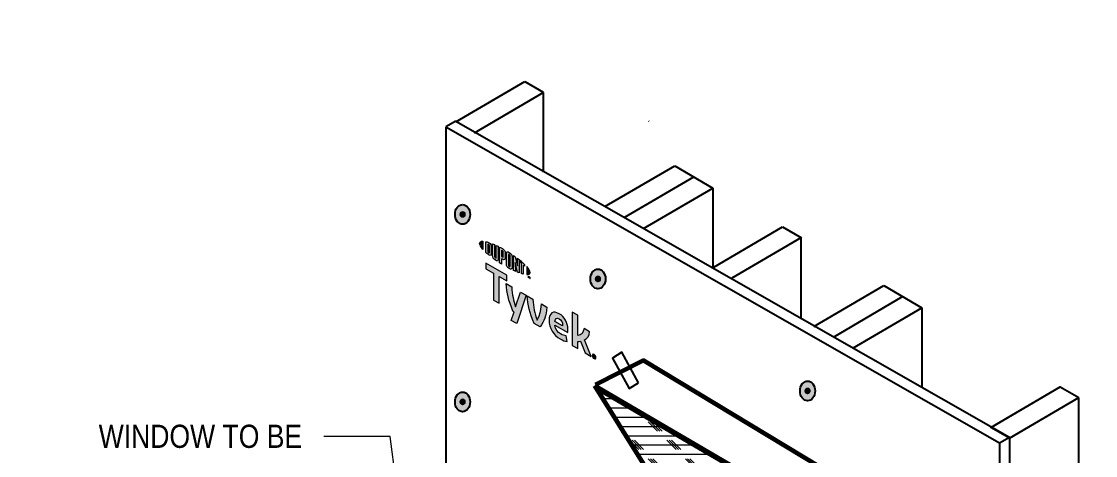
# Model space of a CAD drawing. Header units: inches. Extents: x -22 to 84, y -21 to 19.
# Drawn here: x 59.99 to 67.23, y 0.35 to 3.28 of the extents above; entities that cross this region are included whole.
import ezdxf

# ---------------------------------------------------------------- set-up
doc = ezdxf.new("R2010")
doc.units = ezdxf.units.IN
doc.header["$MEASUREMENT"] = 0
for name, color, linetype, lineweight in [('.ATI-HATCH', 7, 'Continuous', 0), ('.ATI-TEXT', 7, 'Continuous', 0), ('G-ANNO-TTLB', 7, 'Continuous', 0), ('TYVEK', 7, 'Continuous', 0), ('X-REF - TRACED', 7, 'Continuous', 0)]:
    doc.layers.add(name, color=color, linetype=linetype, lineweight=lineweight)

# ---------------------------------------------------------------- blocks, each defined once
blk = doc.blocks.new('Block_168')
at = {"layer": 'X-REF - TRACED', "true_color": 0x848484, "transparency": 33554687}
h = blk.add_hatch(color=252, dxfattribs=at)
h.dxf.hatch_style = 2
edge = h.paths.add_edge_path()
edge.add_spline(control_points=[(63.0806, 1.7838), (63.0806, 1.7737), (63.0891, 1.7594), (63.1039, 1.7428), (63.1039, 1.7428), (63.1039, 1.7976), (63.1039, 1.7976), (63.0891, 1.7981), (63.0806, 1.7937), (63.0806, 1.7838)], knot_values=[0, 0, 0, 0, 1, 1, 1, 2, 2, 2, 3, 3, 3, 3], degree=3, periodic=0)
h = blk.add_hatch(color=252, dxfattribs=at)
h.dxf.hatch_style = 2
edge = h.paths.add_edge_path()
edge.add_spline(control_points=[(63.1484, 1.7222), (63.1484, 1.718), (63.1462, 1.7179), (63.1436, 1.7194), (63.1415, 1.7206), (63.1384, 1.7233), (63.1358, 1.7256), (63.1358, 1.7256), (63.1358, 1.7779), (63.1358, 1.7779), (63.1384, 1.7772), (63.1415, 1.7762), (63.1436, 1.7751), (63.1462, 1.7735), (63.1484, 1.7709), (63.1484, 1.7667), (63.1484, 1.7667), (63.1484, 1.7222), (63.1484, 1.7222)], knot_values=[0, 0, 0, 0, 1, 1, 1, 2, 2, 2, 3, 3, 3, 4, 4, 4, 5, 5, 5, 6, 6, 6, 6], degree=3, periodic=0)
edge = h.paths.add_edge_path()
edge.add_spline(control_points=[(63.1453, 1.7877), (63.1412, 1.7901), (63.1352, 1.7922), (63.1244, 1.7946), (63.1244, 1.7946), (63.1244, 1.722), (63.1244, 1.722), (63.1339, 1.7132), (63.1412, 1.7071), (63.1453, 1.7047), (63.1548, 1.6992), (63.1602, 1.7028), (63.1602, 1.7135), (63.1602, 1.7135), (63.1602, 1.7617), (63.1602, 1.7617), (63.1602, 1.7725), (63.1548, 1.7822), (63.1453, 1.7877)], knot_values=[0, 0, 0, 0, 1, 1, 1, 2, 2, 2, 3, 3, 3, 4, 4, 4, 5, 5, 5, 6, 6, 6, 6], degree=3, periodic=0)
h = blk.add_hatch(color=252, dxfattribs=at)
h.dxf.hatch_style = 2
edge = h.paths.add_edge_path()
edge.add_spline(control_points=[(63.1935, 1.6877), (63.1935, 1.6835), (63.1922, 1.6816), (63.1876, 1.6849), (63.1831, 1.6881), (63.1819, 1.6909), (63.1819, 1.6959), (63.1819, 1.6959), (63.1819, 1.7749), (63.1819, 1.7749), (63.1789, 1.7762), (63.1723, 1.779), (63.1694, 1.7802), (63.1694, 1.7802), (63.1694, 1.7003), (63.1694, 1.7003), (63.1694, 1.6876), (63.1748, 1.6795), (63.1876, 1.6704), (63.1993, 1.6621), (63.2065, 1.6648), (63.2065, 1.6789), (63.2065, 1.6789), (63.2065, 1.7633), (63.2065, 1.7633), (63.204, 1.7646), (63.196, 1.7684), (63.1935, 1.7696), (63.1935, 1.7696), (63.1935, 1.6877), (63.1935, 1.6877)], knot_values=[0, 0, 0, 0, 1, 1, 1, 2, 2, 2, 3, 3, 3, 4, 4, 4, 5, 5, 5, 6, 6, 6, 7, 7, 7, 8, 8, 8, 9, 9, 9, 10, 10, 10, 10], degree=3, periodic=0)
h = blk.add_hatch(color=252, dxfattribs=at)
h.dxf.hatch_style = 2
edge = h.paths.add_edge_path()
edge.add_spline(control_points=[(63.2409, 1.695), (63.2409, 1.6904), (63.2395, 1.6889), (63.2342, 1.6919), (63.2342, 1.6919), (63.2297, 1.6946), (63.2297, 1.6946), (63.2297, 1.6946), (63.2297, 1.7365), (63.2297, 1.7365), (63.2317, 1.7355), (63.2328, 1.7349), (63.234, 1.7342), (63.2397, 1.7309), (63.2409, 1.7277), (63.2409, 1.723), (63.2409, 1.723), (63.2409, 1.695), (63.2409, 1.695)], knot_values=[0, 0, 0, 0, 1, 1, 1, 2, 2, 2, 3, 3, 3, 4, 4, 4, 5, 5, 5, 6, 6, 6, 6], degree=3, periodic=0)
edge = h.paths.add_edge_path()
edge.add_spline(control_points=[(63.2348, 1.7486), (63.2325, 1.7499), (63.2243, 1.7543), (63.2167, 1.7582), (63.2167, 1.7582), (63.2167, 1.6519), (63.2167, 1.6519), (63.2192, 1.6502), (63.226, 1.6459), (63.2297, 1.6437), (63.2297, 1.6437), (63.2297, 1.6798), (63.2297, 1.6798), (63.2297, 1.6798), (63.2348, 1.6769), (63.2348, 1.6769), (63.2484, 1.669), (63.2541, 1.6728), (63.2541, 1.6863), (63.2541, 1.6863), (63.2541, 1.7176), (63.2541, 1.7176), (63.2541, 1.7308), (63.2477, 1.7411), (63.2348, 1.7486)], knot_values=[0, 0, 0, 0, 1, 1, 1, 2, 2, 2, 3, 3, 3, 4, 4, 4, 5, 5, 5, 6, 6, 6, 7, 7, 7, 8, 8, 8, 8], degree=3, periodic=0)
h = blk.add_hatch(color=252, dxfattribs=at)
h.dxf.hatch_style = 2
edge = h.paths.add_edge_path()
edge.add_spline(control_points=[(63.2875, 1.631), (63.2875, 1.6268), (63.2863, 1.6253), (63.2816, 1.6278), (63.2769, 1.6304), (63.2756, 1.6335), (63.2756, 1.6379), (63.2756, 1.6379), (63.2756, 1.7041), (63.2756, 1.7041), (63.2756, 1.7085), (63.2769, 1.7101), (63.2816, 1.7072), (63.2863, 1.7044), (63.2875, 1.7015), (63.2875, 1.6973), (63.2875, 1.6973), (63.2875, 1.631), (63.2875, 1.631)], knot_values=[0, 0, 0, 0, 1, 1, 1, 2, 2, 2, 3, 3, 3, 4, 4, 4, 5, 5, 5, 6, 6, 6, 6], degree=3, periodic=0)
edge = h.paths.add_edge_path()
edge.add_spline(control_points=[(63.2816, 1.7221), (63.2696, 1.7297), (63.2624, 1.7278), (63.2624, 1.7138), (63.2624, 1.7138), (63.2624, 1.6442), (63.2624, 1.6442), (63.2624, 1.6295), (63.2689, 1.6196), (63.2816, 1.6129), (63.2941, 1.6063), (63.3006, 1.608), (63.3006, 1.6237), (63.3006, 1.6237), (63.3006, 1.6901), (63.3006, 1.6901), (63.3006, 1.7051), (63.2947, 1.7138), (63.2816, 1.7221)], knot_values=[0, 0, 0, 0, 1, 1, 1, 2, 2, 2, 3, 3, 3, 4, 4, 4, 5, 5, 5, 6, 6, 6, 6], degree=3, periodic=0)
h = blk.add_hatch(color=252, dxfattribs=at)
h.dxf.hatch_style = 2
edge = h.paths.add_edge_path()
edge.add_spline(control_points=[(63.3368, 1.631), (63.3368, 1.631), (63.3223, 1.6934), (63.3223, 1.6934), (63.3184, 1.6963), (63.3137, 1.6996), (63.31, 1.7021), (63.31, 1.7021), (63.31, 1.6001), (63.31, 1.6001), (63.3126, 1.5989), (63.3191, 1.596), (63.3225, 1.5945), (63.3225, 1.5945), (63.3215, 1.6552), (63.3215, 1.6552), (63.3215, 1.6552), (63.3368, 1.5887), (63.3368, 1.5887), (63.34, 1.5874), (63.3448, 1.5856), (63.3479, 1.5845), (63.3479, 1.5845), (63.3479, 1.6741), (63.3479, 1.6741), (63.3447, 1.6767), (63.3387, 1.6813), (63.3359, 1.6834), (63.3359, 1.6834), (63.3368, 1.631), (63.3368, 1.631)], knot_values=[0, 0, 0, 0, 1, 1, 1, 2, 2, 2, 3, 3, 3, 4, 4, 4, 5, 5, 5, 6, 6, 6, 7, 7, 7, 8, 8, 8, 9, 9, 9, 10, 10, 10, 10], degree=3, periodic=0)
h = blk.add_hatch(color=252, dxfattribs=at)
h.dxf.hatch_style = 2
edge = h.paths.add_edge_path()
edge.add_spline(control_points=[(63.3544, 1.6547), (63.3576, 1.6522), (63.3608, 1.6496), (63.3639, 1.647), (63.3639, 1.647), (63.3639, 1.5792), (63.3639, 1.5792), (63.3667, 1.5783), (63.372, 1.5768), (63.3755, 1.576), (63.3755, 1.576), (63.3755, 1.6371), (63.3755, 1.6371), (63.3789, 1.6341), (63.3821, 1.6313), (63.385, 1.6286), (63.385, 1.6286), (63.385, 1.6417), (63.385, 1.6417), (63.3758, 1.6507), (63.3659, 1.6594), (63.3544, 1.6689), (63.3544, 1.6689), (63.3544, 1.6547), (63.3544, 1.6547)], knot_values=[0, 0, 0, 0, 1, 1, 1, 2, 2, 2, 3, 3, 3, 4, 4, 4, 5, 5, 5, 6, 6, 6, 7, 7, 7, 8, 8, 8, 8], degree=3, periodic=0)
h = blk.add_hatch(color=252, dxfattribs=at)
h.dxf.hatch_style = 2
edge = h.paths.add_edge_path()
edge.add_spline(control_points=[(63.4223, 1.5864), (63.4223, 1.5764), (63.4138, 1.5719), (63.399, 1.5724), (63.399, 1.5724), (63.399, 1.6272), (63.399, 1.6272), (63.4138, 1.6106), (63.4223, 1.5964), (63.4223, 1.5864)], knot_values=[0, 0, 0, 0, 1, 1, 1, 2, 2, 2, 3, 3, 3, 3], degree=3, periodic=0)
h = blk.add_hatch(color=252, dxfattribs=at)
h.dxf.hatch_style = 2
edge = h.paths.add_edge_path()
edge.add_spline(control_points=[(63.4154, 1.5575), (63.4154, 1.5575), (63.4168, 1.5567), (63.4168, 1.5567), (63.4168, 1.5567), (63.4189, 1.5517), (63.4189, 1.5517), (63.4189, 1.5517), (63.421, 1.5543), (63.421, 1.5543), (63.421, 1.5543), (63.4223, 1.5535), (63.4223, 1.5535), (63.4223, 1.5535), (63.4223, 1.5456), (63.4223, 1.5456), (63.4223, 1.5456), (63.4211, 1.5463), (63.4211, 1.5463), (63.4211, 1.5463), (63.4211, 1.5519), (63.4211, 1.5519), (63.4211, 1.5519), (63.4189, 1.5494), (63.4189, 1.5494), (63.4189, 1.5494), (63.4188, 1.5495), (63.4188, 1.5495), (63.4188, 1.5495), (63.4167, 1.5545), (63.4167, 1.5545), (63.4167, 1.5545), (63.4167, 1.5489), (63.4167, 1.5489), (63.4167, 1.5489), (63.4154, 1.5496), (63.4154, 1.5496), (63.4154, 1.5496), (63.4154, 1.5575), (63.4154, 1.5575)], knot_values=[0, 0, 0, 0, 1, 1, 1, 2, 2, 2, 3, 3, 3, 4, 4, 4, 5, 5, 5, 6, 6, 6, 7, 7, 7, 8, 8, 8, 9, 9, 9, 10, 10, 10, 11, 11, 11, 12, 12, 12, 13, 13, 13, 13], degree=3, periodic=0)
edge = h.paths.add_edge_path()
edge.add_spline(control_points=[(63.4105, 1.5589), (63.4105, 1.5589), (63.4084, 1.5602), (63.4084, 1.5602), (63.4084, 1.5602), (63.4084, 1.5615), (63.4084, 1.5615), (63.4084, 1.5615), (63.4139, 1.5583), (63.4139, 1.5583), (63.4139, 1.5583), (63.4139, 1.5569), (63.4139, 1.5569), (63.4139, 1.5569), (63.4118, 1.5582), (63.4118, 1.5582), (63.4118, 1.5582), (63.4118, 1.5517), (63.4118, 1.5517), (63.4118, 1.5517), (63.4105, 1.5524), (63.4105, 1.5524), (63.4105, 1.5524), (63.4105, 1.5589), (63.4105, 1.5589)], knot_values=[0, 0, 0, 0, 1, 1, 1, 2, 2, 2, 3, 3, 3, 4, 4, 4, 5, 5, 5, 6, 6, 6, 7, 7, 7, 8, 8, 8, 8], degree=3, periodic=0)
at = {"layer": 'X-REF - TRACED'}
for points, knots in [([(63.0806, 1.7838), (63.0806, 1.7737), (63.0891, 1.7594), (63.1039, 1.7428), (63.1039, 1.7428), (63.1039, 1.7976), (63.1039, 1.7976), (63.0891, 1.7981), (63.0806, 1.7937), (63.0806, 1.7838)], [0, 0, 0, 0, 1, 1, 1, 2, 2, 2, 3, 3, 3, 3]), ([(63.1453, 1.7877), (63.1412, 1.7901), (63.1352, 1.7922), (63.1244, 1.7946), (63.1244, 1.7946), (63.1244, 1.722), (63.1244, 1.722), (63.1339, 1.7132), (63.1412, 1.7071), (63.1453, 1.7047), (63.1548, 1.6992), (63.1602, 1.7028), (63.1602, 1.7135), (63.1602, 1.7135), (63.1602, 1.7617), (63.1602, 1.7617), (63.1602, 1.7725), (63.1548, 1.7822), (63.1453, 1.7877)], [0, 0, 0, 0, 1, 1, 1, 2, 2, 2, 3, 3, 3, 4, 4, 4, 5, 5, 5, 6, 6, 6, 6]), ([(63.1484, 1.7222), (63.1484, 1.718), (63.1462, 1.7179), (63.1436, 1.7194), (63.1415, 1.7206), (63.1384, 1.7233), (63.1358, 1.7256), (63.1358, 1.7256), (63.1358, 1.7779), (63.1358, 1.7779), (63.1384, 1.7772), (63.1415, 1.7762), (63.1436, 1.7751), (63.1462, 1.7735), (63.1484, 1.7709), (63.1484, 1.7667), (63.1484, 1.7667), (63.1484, 1.7222), (63.1484, 1.7222)], [0, 0, 0, 0, 1, 1, 1, 2, 2, 2, 3, 3, 3, 4, 4, 4, 5, 5, 5, 6, 6, 6, 6]), ([(63.1935, 1.6877), (63.1935, 1.6835), (63.1922, 1.6816), (63.1876, 1.6849), (63.1831, 1.6881), (63.1819, 1.6909), (63.1819, 1.6959), (63.1819, 1.6959), (63.1819, 1.7749), (63.1819, 1.7749), (63.1789, 1.7762), (63.1723, 1.779), (63.1694, 1.7802), (63.1694, 1.7802), (63.1694, 1.7003), (63.1694, 1.7003), (63.1694, 1.6876), (63.1748, 1.6795), (63.1876, 1.6704), (63.1993, 1.6621), (63.2065, 1.6648), (63.2065, 1.6789), (63.2065, 1.6789), (63.2065, 1.7633), (63.2065, 1.7633), (63.204, 1.7646), (63.196, 1.7684), (63.1935, 1.7696), (63.1935, 1.7696), (63.1935, 1.6877), (63.1935, 1.6877)], [0, 0, 0, 0, 1, 1, 1, 2, 2, 2, 3, 3, 3, 4, 4, 4, 5, 5, 5, 6, 6, 6, 7, 7, 7, 8, 8, 8, 9, 9, 9, 10, 10, 10, 10]), ([(63.2348, 1.7486), (63.2325, 1.7499), (63.2243, 1.7543), (63.2167, 1.7582), (63.2167, 1.7582), (63.2167, 1.6519), (63.2167, 1.6519), (63.2192, 1.6502), (63.226, 1.6459), (63.2297, 1.6437), (63.2297, 1.6437), (63.2297, 1.6798), (63.2297, 1.6798), (63.2297, 1.6798), (63.2348, 1.6769), (63.2348, 1.6769), (63.2484, 1.669), (63.2541, 1.6728), (63.2541, 1.6863), (63.2541, 1.6863), (63.2541, 1.7176), (63.2541, 1.7176), (63.2541, 1.7308), (63.2477, 1.7411), (63.2348, 1.7486)], [0, 0, 0, 0, 1, 1, 1, 2, 2, 2, 3, 3, 3, 4, 4, 4, 5, 5, 5, 6, 6, 6, 7, 7, 7, 8, 8, 8, 8]), ([(63.2409, 1.695), (63.2409, 1.6904), (63.2395, 1.6889), (63.2342, 1.6919), (63.2342, 1.6919), (63.2297, 1.6946), (63.2297, 1.6946), (63.2297, 1.6946), (63.2297, 1.7365), (63.2297, 1.7365), (63.2317, 1.7355), (63.2328, 1.7349), (63.234, 1.7342), (63.2397, 1.7309), (63.2409, 1.7277), (63.2409, 1.723), (63.2409, 1.723), (63.2409, 1.695), (63.2409, 1.695)], [0, 0, 0, 0, 1, 1, 1, 2, 2, 2, 3, 3, 3, 4, 4, 4, 5, 5, 5, 6, 6, 6, 6]), ([(63.2816, 1.7221), (63.2696, 1.7297), (63.2624, 1.7278), (63.2624, 1.7138), (63.2624, 1.7138), (63.2624, 1.6442), (63.2624, 1.6442), (63.2624, 1.6295), (63.2689, 1.6196), (63.2816, 1.6129), (63.2941, 1.6063), (63.3006, 1.608), (63.3006, 1.6237), (63.3006, 1.6237), (63.3006, 1.6901), (63.3006, 1.6901), (63.3006, 1.7051), (63.2947, 1.7138), (63.2816, 1.7221)], [0, 0, 0, 0, 1, 1, 1, 2, 2, 2, 3, 3, 3, 4, 4, 4, 5, 5, 5, 6, 6, 6, 6]), ([(63.2875, 1.631), (63.2875, 1.6268), (63.2863, 1.6253), (63.2816, 1.6278), (63.2769, 1.6304), (63.2756, 1.6335), (63.2756, 1.6379), (63.2756, 1.6379), (63.2756, 1.7041), (63.2756, 1.7041), (63.2756, 1.7085), (63.2769, 1.7101), (63.2816, 1.7072), (63.2863, 1.7044), (63.2875, 1.7015), (63.2875, 1.6973), (63.2875, 1.6973), (63.2875, 1.631), (63.2875, 1.631)], [0, 0, 0, 0, 1, 1, 1, 2, 2, 2, 3, 3, 3, 4, 4, 4, 5, 5, 5, 6, 6, 6, 6]), ([(63.3368, 1.631), (63.3368, 1.631), (63.3223, 1.6934), (63.3223, 1.6934), (63.3184, 1.6963), (63.3137, 1.6996), (63.31, 1.7021), (63.31, 1.7021), (63.31, 1.6001), (63.31, 1.6001), (63.3126, 1.5989), (63.3191, 1.596), (63.3225, 1.5945), (63.3225, 1.5945), (63.3215, 1.6552), (63.3215, 1.6552), (63.3215, 1.6552), (63.3368, 1.5887), (63.3368, 1.5887), (63.34, 1.5874), (63.3448, 1.5856), (63.3479, 1.5845), (63.3479, 1.5845), (63.3479, 1.6741), (63.3479, 1.6741), (63.3447, 1.6767), (63.3387, 1.6813), (63.3359, 1.6834), (63.3359, 1.6834), (63.3368, 1.631), (63.3368, 1.631)], [0, 0, 0, 0, 1, 1, 1, 2, 2, 2, 3, 3, 3, 4, 4, 4, 5, 5, 5, 6, 6, 6, 7, 7, 7, 8, 8, 8, 9, 9, 9, 10, 10, 10, 10]), ([(63.3544, 1.6547), (63.3576, 1.6522), (63.3608, 1.6496), (63.3639, 1.647), (63.3639, 1.647), (63.3639, 1.5792), (63.3639, 1.5792), (63.3667, 1.5783), (63.372, 1.5768), (63.3755, 1.576), (63.3755, 1.576), (63.3755, 1.6371), (63.3755, 1.6371), (63.3789, 1.6341), (63.3821, 1.6313), (63.385, 1.6286), (63.385, 1.6286), (63.385, 1.6417), (63.385, 1.6417), (63.3758, 1.6507), (63.3659, 1.6594), (63.3544, 1.6689), (63.3544, 1.6689), (63.3544, 1.6547), (63.3544, 1.6547)], [0, 0, 0, 0, 1, 1, 1, 2, 2, 2, 3, 3, 3, 4, 4, 4, 5, 5, 5, 6, 6, 6, 7, 7, 7, 8, 8, 8, 8]), ([(63.4223, 1.5864), (63.4223, 1.5764), (63.4138, 1.5719), (63.399, 1.5724), (63.399, 1.5724), (63.399, 1.6272), (63.399, 1.6272), (63.4138, 1.6106), (63.4223, 1.5964), (63.4223, 1.5864)], [0, 0, 0, 0, 1, 1, 1, 2, 2, 2, 3, 3, 3, 3]), ([(63.4105, 1.5589), (63.4105, 1.5589), (63.4084, 1.5602), (63.4084, 1.5602), (63.4084, 1.5602), (63.4084, 1.5615), (63.4084, 1.5615), (63.4084, 1.5615), (63.4139, 1.5583), (63.4139, 1.5583), (63.4139, 1.5583), (63.4139, 1.5569), (63.4139, 1.5569), (63.4139, 1.5569), (63.4118, 1.5582), (63.4118, 1.5582), (63.4118, 1.5582), (63.4118, 1.5517), (63.4118, 1.5517), (63.4118, 1.5517), (63.4105, 1.5524), (63.4105, 1.5524), (63.4105, 1.5524), (63.4105, 1.5589), (63.4105, 1.5589)], [0, 0, 0, 0, 1, 1, 1, 2, 2, 2, 3, 3, 3, 4, 4, 4, 5, 5, 5, 6, 6, 6, 7, 7, 7, 8, 8, 8, 8]), ([(63.4154, 1.5575), (63.4154, 1.5575), (63.4168, 1.5567), (63.4168, 1.5567), (63.4168, 1.5567), (63.4189, 1.5517), (63.4189, 1.5517), (63.4189, 1.5517), (63.421, 1.5543), (63.421, 1.5543), (63.421, 1.5543), (63.4223, 1.5535), (63.4223, 1.5535), (63.4223, 1.5535), (63.4223, 1.5456), (63.4223, 1.5456), (63.4223, 1.5456), (63.4211, 1.5463), (63.4211, 1.5463), (63.4211, 1.5463), (63.4211, 1.5519), (63.4211, 1.5519), (63.4211, 1.5519), (63.4189, 1.5494), (63.4189, 1.5494), (63.4189, 1.5494), (63.4188, 1.5495), (63.4188, 1.5495), (63.4188, 1.5495), (63.4167, 1.5545), (63.4167, 1.5545), (63.4167, 1.5545), (63.4167, 1.5489), (63.4167, 1.5489), (63.4167, 1.5489), (63.4154, 1.5496), (63.4154, 1.5496), (63.4154, 1.5496), (63.4154, 1.5575), (63.4154, 1.5575)], [0, 0, 0, 0, 1, 1, 1, 2, 2, 2, 3, 3, 3, 4, 4, 4, 5, 5, 5, 6, 6, 6, 7, 7, 7, 8, 8, 8, 9, 9, 9, 10, 10, 10, 11, 11, 11, 12, 12, 12, 13, 13, 13, 13])]:
    blk.add_open_spline(points, degree=3, knots=knots, dxfattribs=at)
blk = doc.blocks.new('Block_172')
at = {"layer": 'X-REF - TRACED', "true_color": 0x848484, "transparency": 33554687}
h = blk.add_hatch(color=252, dxfattribs=at)
h.dxf.hatch_style = 2
h.paths.add_polyline_path([(63.2647, 1.568), (63.1244, 1.649), (63.1244, 1.6109), (63.1751, 1.5816), (63.1751, 1.4011), (63.214, 1.3787), (63.214, 1.5592), (63.2647, 1.5299)])
h = blk.add_hatch(color=252, dxfattribs=at)
h.dxf.hatch_style = 2
edge = h.paths.add_edge_path()
edge.add_spline(control_points=[(63.4979, 1.3743), (63.4954, 1.3224), (63.4851, 1.2921), (63.469, 1.2661), (63.4535, 1.3103), (63.4434, 1.3524), (63.4404, 1.4075), (63.4404, 1.4075), (63.4025, 1.4294), (63.4025, 1.4294), (63.4066, 1.3643), (63.4189, 1.3169), (63.4483, 1.2434), (63.4483, 1.2434), (63.49, 1.2193), (63.49, 1.2193), (63.5183, 1.2595), (63.53, 1.293), (63.5355, 1.3526), (63.5355, 1.3526), (63.4979, 1.3743), (63.4979, 1.3743)], knot_values=[0, 0, 0, 0, 1, 1, 1, 2, 2, 2, 3, 3, 3, 4, 4, 4, 5, 5, 5, 6, 6, 6, 7, 7, 7, 7], degree=3, periodic=0)
h = blk.add_hatch(color=252, dxfattribs=at)
h.dxf.hatch_style = 2
edge = h.paths.add_edge_path()
edge.add_spline(control_points=[(63.5891, 1.257), (63.5891, 1.257), (63.6409, 1.2271), (63.6409, 1.2271), (63.6409, 1.2271), (63.6409, 1.2309), (63.6409, 1.2309), (63.6409, 1.2484), (63.6327, 1.2659), (63.6177, 1.2745), (63.6019, 1.2837), (63.5916, 1.2768), (63.5891, 1.257)], knot_values=[0, 0, 0, 0, 1, 1, 1, 2, 2, 2, 3, 3, 3, 4, 4, 4, 4], degree=3, periodic=0)
edge = h.paths.add_edge_path()
edge.add_spline(control_points=[(63.6717, 1.1213), (63.6597, 1.122), (63.642, 1.1278), (63.624, 1.1382), (63.5802, 1.1635), (63.5502, 1.2127), (63.5502, 1.2645), (63.5502, 1.3142), (63.5777, 1.332), (63.6177, 1.3089), (63.6534, 1.2883), (63.6769, 1.2457), (63.6769, 1.2039), (63.6769, 1.1945), (63.6763, 1.1867), (63.6758, 1.1808), (63.6758, 1.1808), (63.5897, 1.2305), (63.5897, 1.2305), (63.5932, 1.2034), (63.606, 1.1848), (63.6278, 1.1722), (63.6412, 1.1645), (63.654, 1.1606), (63.6657, 1.1594), (63.6657, 1.1594), (63.6717, 1.1213), (63.6717, 1.1213)], knot_values=[0, 0, 0, 0, 1, 1, 1, 2, 2, 2, 3, 3, 3, 4, 4, 4, 5, 5, 5, 6, 6, 6, 7, 7, 7, 8, 8, 8, 9, 9, 9, 9], degree=3, periodic=0)
h = blk.add_hatch(color=252, dxfattribs=at)
h.dxf.hatch_style = 2
edge = h.paths.add_edge_path()
edge.add_spline(control_points=[(63.7883, 1.1324), (63.7883, 1.1324), (63.8335, 1.021), (63.8335, 1.021), (63.8335, 1.021), (63.7926, 1.0446), (63.7926, 1.0446), (63.7926, 1.0446), (63.7613, 1.1236), (63.7613, 1.1236), (63.7556, 1.1222), (63.7496, 1.121), (63.7431, 1.1201), (63.7431, 1.1201), (63.7431, 1.0732), (63.7431, 1.0732), (63.7431, 1.0732), (63.7055, 1.0949), (63.7055, 1.0949), (63.7055, 1.0949), (63.7055, 1.3188), (63.7055, 1.3188), (63.7055, 1.3188), (63.7431, 1.2993), (63.7431, 1.2993), (63.7431, 1.2993), (63.7431, 1.1616), (63.7431, 1.1616), (63.7687, 1.1659), (63.7812, 1.1805), (63.7856, 1.2083), (63.7856, 1.2083), (63.8229, 1.1867), (63.8229, 1.1867), (63.8221, 1.1603), (63.8101, 1.1432), (63.7883, 1.1324)], knot_values=[0, 0, 0, 0, 1, 1, 1, 2, 2, 2, 3, 3, 3, 4, 4, 4, 5, 5, 5, 6, 6, 6, 7, 7, 7, 8, 8, 8, 9, 9, 9, 10, 10, 10, 11, 11, 11, 12, 12, 12, 12], degree=3, periodic=0)
at = {"layer": 'X-REF - TRACED'}
blk.add_lwpolyline([(63.2647, 1.568), (63.1244, 1.649), (63.1244, 1.6109), (63.1751, 1.5816), (63.1751, 1.4011), (63.214, 1.3787), (63.214, 1.5592), (63.2647, 1.5299)], close=True, dxfattribs=at)
for points, knots in [([(63.4979, 1.3743), (63.4954, 1.3224), (63.4851, 1.2921), (63.469, 1.2661), (63.4535, 1.3103), (63.4434, 1.3524), (63.4404, 1.4075), (63.4404, 1.4075), (63.4025, 1.4294), (63.4025, 1.4294), (63.4066, 1.3643), (63.4189, 1.3169), (63.4483, 1.2434), (63.4483, 1.2434), (63.49, 1.2193), (63.49, 1.2193), (63.5183, 1.2595), (63.53, 1.293), (63.5355, 1.3526), (63.5355, 1.3526), (63.4979, 1.3743), (63.4979, 1.3743)], [0, 0, 0, 0, 1, 1, 1, 2, 2, 2, 3, 3, 3, 4, 4, 4, 5, 5, 5, 6, 6, 6, 7, 7, 7, 7]), ([(63.6717, 1.1213), (63.6597, 1.122), (63.642, 1.1278), (63.624, 1.1382), (63.5802, 1.1635), (63.5502, 1.2127), (63.5502, 1.2645), (63.5502, 1.3142), (63.5777, 1.332), (63.6177, 1.3089), (63.6534, 1.2883), (63.6769, 1.2457), (63.6769, 1.2039), (63.6769, 1.1945), (63.6763, 1.1867), (63.6758, 1.1808), (63.6758, 1.1808), (63.5897, 1.2305), (63.5897, 1.2305), (63.5932, 1.2034), (63.606, 1.1848), (63.6278, 1.1722), (63.6412, 1.1645), (63.654, 1.1606), (63.6657, 1.1594), (63.6657, 1.1594), (63.6717, 1.1213), (63.6717, 1.1213)], [0, 0, 0, 0, 1, 1, 1, 2, 2, 2, 3, 3, 3, 4, 4, 4, 5, 5, 5, 6, 6, 6, 7, 7, 7, 8, 8, 8, 9, 9, 9, 9]), ([(63.7883, 1.1324), (63.7883, 1.1324), (63.8335, 1.021), (63.8335, 1.021), (63.8335, 1.021), (63.7926, 1.0446), (63.7926, 1.0446), (63.7926, 1.0446), (63.7613, 1.1236), (63.7613, 1.1236), (63.7556, 1.1222), (63.7496, 1.121), (63.7431, 1.1201), (63.7431, 1.1201), (63.7431, 1.0732), (63.7431, 1.0732), (63.7431, 1.0732), (63.7055, 1.0949), (63.7055, 1.0949), (63.7055, 1.0949), (63.7055, 1.3188), (63.7055, 1.3188), (63.7055, 1.3188), (63.7431, 1.2993), (63.7431, 1.2993), (63.7431, 1.2993), (63.7431, 1.1616), (63.7431, 1.1616), (63.7687, 1.1659), (63.7812, 1.1805), (63.7856, 1.2083), (63.7856, 1.2083), (63.8229, 1.1867), (63.8229, 1.1867), (63.8221, 1.1603), (63.8101, 1.1432), (63.7883, 1.1324)], [0, 0, 0, 0, 1, 1, 1, 2, 2, 2, 3, 3, 3, 4, 4, 4, 5, 5, 5, 6, 6, 6, 7, 7, 7, 8, 8, 8, 9, 9, 9, 10, 10, 10, 11, 11, 11, 12, 12, 12, 12]), ([(63.5891, 1.257), (63.5891, 1.257), (63.6409, 1.2271), (63.6409, 1.2271), (63.6409, 1.2271), (63.6409, 1.2309), (63.6409, 1.2309), (63.6409, 1.2484), (63.6327, 1.2659), (63.6177, 1.2745), (63.6019, 1.2837), (63.5916, 1.2768), (63.5891, 1.257)], [0, 0, 0, 0, 1, 1, 1, 2, 2, 2, 3, 3, 3, 4, 4, 4, 4])]:
    blk.add_open_spline(points, degree=3, knots=knots, dxfattribs=at)
blk = doc.blocks.new('Block_171')
at = {"layer": 'X-REF - TRACED', "true_color": 0x848484, "transparency": 33554687}
h = blk.add_hatch(color=252, dxfattribs=at)
h.dxf.hatch_style = 2
edge = h.paths.add_edge_path()
edge.add_spline(control_points=[(63.3583, 1.4549), (63.3583, 1.4549), (63.3245, 1.3543), (63.3245, 1.3543), (63.3102, 1.3964), (63.3009, 1.4371), (63.298, 1.4897), (63.298, 1.4897), (63.2601, 1.5116), (63.2601, 1.5116), (63.2642, 1.4465), (63.2765, 1.3991), (63.3059, 1.3256), (63.3059, 1.3256), (63.3135, 1.3212), (63.3135, 1.3212), (63.3135, 1.3212), (63.2942, 1.2637), (63.2942, 1.2637), (63.2942, 1.2637), (63.3318, 1.242), (63.3318, 1.242), (63.3318, 1.242), (63.3959, 1.4332), (63.3959, 1.4332), (63.3959, 1.4332), (63.3583, 1.4549), (63.3583, 1.4549)], knot_values=[0, 0, 0, 0, 1, 1, 1, 2, 2, 2, 3, 3, 3, 4, 4, 4, 5, 5, 5, 6, 6, 6, 7, 7, 7, 8, 8, 8, 9, 9, 9, 9], degree=3, periodic=0)
at = {"layer": 'X-REF - TRACED'}
blk.add_open_spline([(63.3583, 1.4549), (63.3583, 1.4549), (63.3245, 1.3543), (63.3245, 1.3543), (63.3102, 1.3964), (63.3009, 1.4371), (63.298, 1.4897), (63.298, 1.4897), (63.2601, 1.5116), (63.2601, 1.5116), (63.2642, 1.4465), (63.2765, 1.3991), (63.3059, 1.3256), (63.3059, 1.3256), (63.3135, 1.3212), (63.3135, 1.3212), (63.3135, 1.3212), (63.2942, 1.2637), (63.2942, 1.2637), (63.2942, 1.2637), (63.3318, 1.242), (63.3318, 1.242), (63.3318, 1.242), (63.3959, 1.4332), (63.3959, 1.4332), (63.3959, 1.4332), (63.3583, 1.4549), (63.3583, 1.4549)], degree=3, knots=[0, 0, 0, 0, 1, 1, 1, 2, 2, 2, 3, 3, 3, 4, 4, 4, 5, 5, 5, 6, 6, 6, 7, 7, 7, 8, 8, 8, 9, 9, 9, 9], dxfattribs=at)
blk.add_blockref('Block_172', (0, 0), dxfattribs=at)
blk = doc.blocks.new('Block_173')
at = {"layer": 'X-REF - TRACED', "true_color": 0x848484, "transparency": 33554687}
h = blk.add_hatch(color=252, dxfattribs=at)
h.dxf.hatch_style = 2
edge = h.paths.add_edge_path()
edge.add_spline(control_points=[(63.8515, 1.0253), (63.8515, 1.0253), (63.8515, 1.0212), (63.8515, 1.0212), (63.8515, 1.0212), (63.8531, 1.0203), (63.8531, 1.0203), (63.8546, 1.0194), (63.8554, 1.0194), (63.8554, 1.021), (63.8554, 1.0226), (63.8546, 1.0235), (63.8531, 1.0244), (63.8531, 1.0244), (63.8515, 1.0253), (63.8515, 1.0253)], knot_values=[0, 0, 0, 0, 1, 1, 1, 2, 2, 2, 3, 3, 3, 4, 4, 4, 5, 5, 5, 5], degree=3, periodic=0)
edge = h.paths.add_edge_path()
edge.add_spline(control_points=[(63.8489, 1.0295), (63.8489, 1.0295), (63.8531, 1.027), (63.8531, 1.027), (63.8564, 1.0251), (63.858, 1.0224), (63.858, 1.0195), (63.858, 1.0176), (63.8572, 1.0166), (63.8556, 1.0168), (63.8564, 1.0145), (63.8575, 1.0122), (63.8588, 1.0096), (63.8588, 1.0096), (63.8557, 1.0114), (63.8557, 1.0114), (63.8545, 1.0137), (63.8536, 1.0158), (63.8529, 1.0179), (63.8529, 1.0179), (63.8515, 1.0187), (63.8515, 1.0187), (63.8515, 1.0187), (63.8515, 1.0138), (63.8515, 1.0138), (63.8515, 1.0138), (63.8489, 1.0153), (63.8489, 1.0153), (63.8489, 1.0153), (63.8489, 1.0295), (63.8489, 1.0295)], knot_values=[0, 0, 0, 0, 1, 1, 1, 2, 2, 2, 3, 3, 3, 4, 4, 4, 5, 5, 5, 6, 6, 6, 7, 7, 7, 8, 8, 8, 9, 9, 9, 10, 10, 10, 10], degree=3, periodic=0)
edge = h.paths.add_edge_path()
edge.add_spline(control_points=[(63.8532, 1.0306), (63.8473, 1.034), (63.8439, 1.032), (63.8439, 1.025), (63.8439, 1.0179), (63.8473, 1.0121), (63.8532, 1.0086), (63.8591, 1.0052), (63.8626, 1.0071), (63.8626, 1.0142), (63.8626, 1.0213), (63.8591, 1.0272), (63.8532, 1.0306)], knot_values=[0, 0, 0, 0, 1, 1, 1, 2, 2, 2, 3, 3, 3, 4, 4, 4, 4], degree=3, periodic=0)
edge = h.paths.add_edge_path()
edge.add_spline(control_points=[(63.8532, 1.0334), (63.8605, 1.0292), (63.8654, 1.021), (63.8654, 1.0126), (63.8654, 1.0042), (63.8605, 1.0017), (63.8532, 1.0059), (63.8458, 1.0101), (63.8411, 1.0182), (63.8411, 1.0266), (63.8411, 1.035), (63.8459, 1.0376), (63.8532, 1.0334)], knot_values=[0, 0, 0, 0, 1, 1, 1, 2, 2, 2, 3, 3, 3, 4, 4, 4, 4], degree=3, periodic=0)
at = {"layer": 'X-REF - TRACED'}
for points, knots in [([(63.8532, 1.0334), (63.8605, 1.0292), (63.8654, 1.021), (63.8654, 1.0126), (63.8654, 1.0042), (63.8605, 1.0017), (63.8532, 1.0059), (63.8458, 1.0101), (63.8411, 1.0182), (63.8411, 1.0266), (63.8411, 1.035), (63.8459, 1.0376), (63.8532, 1.0334)], [0, 0, 0, 0, 1, 1, 1, 2, 2, 2, 3, 3, 3, 4, 4, 4, 4]), ([(63.8532, 1.0306), (63.8473, 1.034), (63.8439, 1.032), (63.8439, 1.025), (63.8439, 1.0179), (63.8473, 1.0121), (63.8532, 1.0086), (63.8591, 1.0052), (63.8626, 1.0071), (63.8626, 1.0142), (63.8626, 1.0213), (63.8591, 1.0272), (63.8532, 1.0306)], [0, 0, 0, 0, 1, 1, 1, 2, 2, 2, 3, 3, 3, 4, 4, 4, 4]), ([(63.8489, 1.0295), (63.8489, 1.0295), (63.8531, 1.027), (63.8531, 1.027), (63.8564, 1.0251), (63.858, 1.0224), (63.858, 1.0195), (63.858, 1.0176), (63.8572, 1.0166), (63.8556, 1.0168), (63.8564, 1.0145), (63.8575, 1.0122), (63.8588, 1.0096), (63.8588, 1.0096), (63.8557, 1.0114), (63.8557, 1.0114), (63.8545, 1.0137), (63.8536, 1.0158), (63.8529, 1.0179), (63.8529, 1.0179), (63.8515, 1.0187), (63.8515, 1.0187), (63.8515, 1.0187), (63.8515, 1.0138), (63.8515, 1.0138), (63.8515, 1.0138), (63.8489, 1.0153), (63.8489, 1.0153), (63.8489, 1.0153), (63.8489, 1.0295), (63.8489, 1.0295)], [0, 0, 0, 0, 1, 1, 1, 2, 2, 2, 3, 3, 3, 4, 4, 4, 5, 5, 5, 6, 6, 6, 7, 7, 7, 8, 8, 8, 9, 9, 9, 10, 10, 10, 10]), ([(63.8515, 1.0253), (63.8515, 1.0253), (63.8515, 1.0212), (63.8515, 1.0212), (63.8515, 1.0212), (63.8531, 1.0203), (63.8531, 1.0203), (63.8546, 1.0194), (63.8554, 1.0194), (63.8554, 1.021), (63.8554, 1.0226), (63.8546, 1.0235), (63.8531, 1.0244), (63.8531, 1.0244), (63.8515, 1.0253), (63.8515, 1.0253)], [0, 0, 0, 0, 1, 1, 1, 2, 2, 2, 3, 3, 3, 4, 4, 4, 5, 5, 5, 5])]:
    blk.add_open_spline(points, degree=3, knots=knots, dxfattribs=at)
blk = doc.blocks.new('Block_170')
at = {"layer": 'X-REF - TRACED'}
for name in ['Block_171', 'Block_173']:
    blk.add_blockref(name, (0, 0), dxfattribs=at)
blk = doc.blocks.new('Block_169')
at = {"layer": 'X-REF - TRACED'}
blk.add_blockref('Block_170', (0, 0), dxfattribs=at)
blk = doc.blocks.new('Block_167')
at = {"layer": 'X-REF - TRACED'}
for name in ['Block_168', 'Block_169']:
    blk.add_blockref(name, (0, 0), dxfattribs=at)
blk = doc.blocks.new('Block_286')
at = {"layer": '.ATI-HATCH'}
for points, knots in [([(63.8981, 0.779), (63.8981, 0.779), (64.2257, 0.253), (64.2257, 0.253), (64.2257, 0.253), (64.2276, 0.2518), (64.2276, 0.2518), (64.2276, 0.2518), (64.7999, 0.2518), (64.7999, 0.2518), (64.7999, 0.2518), (63.8981, 0.779), (63.8981, 0.779)], [0, 0, 0, 0, 1, 1, 1, 2, 2, 2, 3, 3, 3, 4, 4, 4, 4]), ([(64.7999, 0.2518), (64.7999, 0.2518), (64.2349, 0.2518), (64.2349, 0.2518), (64.2349, 0.2518), (64.2349, 0.2476), (64.2349, 0.2476), (64.2349, 0.2476), (65.3598, -0.4116), (65.3598, -0.4116), (65.3598, -0.4116), (65.3678, -0.4116), (65.3678, -0.4116), (65.3678, -0.4116), (65.7563, -0.3072), (65.7563, -0.3072), (65.7563, -0.3072), (64.7999, 0.2518), (64.7999, 0.2518)], [0, 0, 0, 0, 1, 1, 1, 2, 2, 2, 3, 3, 3, 4, 4, 4, 5, 5, 5, 6, 6, 6, 6])]:
    blk.add_open_spline(points, degree=3, knots=knots, dxfattribs=at)
at = {"layer": '.ATI-HATCH', "color": 243, "lineweight": 0, "true_color": 0xcc667f}
for points in [[(63.9252, 0.7355), (63.9252, 0.7355), (63.9724, 0.7355), (63.9724, 0.7355)], [(63.9641, 0.673), (63.9641, 0.673), (64.0793, 0.673), (64.0793, 0.673)], [(64.003, 0.6105), (64.003, 0.6105), (64.1863, 0.6105), (64.1863, 0.6105)], [(64.042, 0.548), (64.042, 0.548), (64.2932, 0.548), (64.2932, 0.548)], [(64.0625, 0.5168), (64.0625, 0.5168), (64.0596, 0.5197), (64.0596, 0.5197)], [(64.2813, 0.5168), (64.2813, 0.5168), (64.2188, 0.5793), (64.2188, 0.5793)], [(64.2969, 0.5168), (64.2969, 0.5168), (64.2344, 0.5793), (64.2344, 0.5793)], [(64.3125, 0.5168), (64.3125, 0.5168), (64.2645, 0.5648), (64.2645, 0.5648)], [(64.0809, 0.4855), (64.0809, 0.4855), (64.4001, 0.4855), (64.4001, 0.4855)], [(64.1719, 0.3918), (64.1719, 0.3918), (64.1094, 0.4543), (64.1094, 0.4543)], [(64.1563, 0.3918), (64.1563, 0.3918), (64.1112, 0.4369), (64.1112, 0.4369)], [(64.1875, 0.3918), (64.1875, 0.3918), (64.125, 0.4543), (64.125, 0.4543)], [(64.4063, 0.3918), (64.4063, 0.3918), (64.3438, 0.4543), (64.3438, 0.4543)], [(64.4219, 0.3918), (64.4219, 0.3918), (64.3594, 0.4543), (64.3594, 0.4543)], [(64.4375, 0.3918), (64.4375, 0.3918), (64.375, 0.4543), (64.375, 0.4543)], [(64.1198, 0.423), (64.1198, 0.423), (64.507, 0.423), (64.507, 0.423)], [(64.1587, 0.3605), (64.1587, 0.3605), (64.6139, 0.3605), (64.6139, 0.3605)], [(64.1976, 0.298), (64.1976, 0.298), (64.7208, 0.298), (64.7208, 0.298)], [(64.2813, 0.2668), (64.2813, 0.2668), (64.2188, 0.3293), (64.2188, 0.3293)], [(64.2969, 0.2668), (64.2969, 0.2668), (64.2344, 0.3293), (64.2344, 0.3293)], [(64.3125, 0.2668), (64.3125, 0.2668), (64.25, 0.3293), (64.25, 0.3293)], [(64.5313, 0.2668), (64.5313, 0.2668), (64.4688, 0.3293), (64.4688, 0.3293)], [(64.5469, 0.2668), (64.5469, 0.2668), (64.4844, 0.3293), (64.4844, 0.3293)], [(64.5625, 0.2668), (64.5625, 0.2668), (64.5, 0.3293), (64.5, 0.3293)], [(64.2554, 0.2355), (64.2554, 0.2355), (64.8278, 0.2355), (64.8278, 0.2355)], [(64.3933, 0.1547), (64.3933, 0.1547), (64.3438, 0.2043), (64.3438, 0.2043)], [(64.4219, 0.1418), (64.4219, 0.1418), (64.3594, 0.2043), (64.3594, 0.2043)], [(64.3621, 0.173), (64.3621, 0.173), (64.9347, 0.173), (64.9347, 0.173)], [(64.4375, 0.1418), (64.4375, 0.1418), (64.375, 0.2043), (64.375, 0.2043)], [(64.6563, 0.1418), (64.6563, 0.1418), (64.5938, 0.2043), (64.5938, 0.2043)], [(64.6719, 0.1418), (64.6719, 0.1418), (64.6094, 0.2043), (64.6094, 0.2043)], [(64.6875, 0.1418), (64.6875, 0.1418), (64.625, 0.2043), (64.625, 0.2043)], [(64.9063, 0.1418), (64.9063, 0.1418), (64.8438, 0.2043), (64.8438, 0.2043)], [(64.9219, 0.1418), (64.9219, 0.1418), (64.8594, 0.2043), (64.8594, 0.2043)], [(64.9375, 0.1418), (64.9375, 0.1418), (64.875, 0.2043), (64.875, 0.2043)], [(64.4687, 0.1105), (64.4687, 0.1105), (65.0416, 0.1105), (65.0416, 0.1105)], [(64.7813, 0.0168), (64.7813, 0.0168), (64.7188, 0.0793), (64.7188, 0.0793)], [(64.7969, 0.0168), (64.7969, 0.0168), (64.7344, 0.0793), (64.7344, 0.0793)], [(64.8125, 0.0168), (64.8125, 0.0168), (64.75, 0.0793), (64.75, 0.0793)], [(65.0313, 0.0168), (65.0313, 0.0168), (64.9688, 0.0793), (64.9688, 0.0793)], [(65.0469, 0.0168), (65.0469, 0.0168), (64.9844, 0.0793), (64.9844, 0.0793)], [(65.0625, 0.0168), (65.0625, 0.0168), (65, 0.0793), (65, 0.0793)], [(64.5754, 0.048), (64.5754, 0.048), (65.1485, 0.048), (65.1485, 0.048)], [(64.682, -0.0145), (64.682, -0.0145), (65.2554, -0.0145), (65.2554, -0.0145)], [(64.9063, -0.1082), (64.9063, -0.1082), (64.8438, -0.0457), (64.8438, -0.0457)], [(64.9219, -0.1082), (64.9219, -0.1082), (64.8594, -0.0457), (64.8594, -0.0457)], [(64.9375, -0.1082), (64.9375, -0.1082), (64.875, -0.0457), (64.875, -0.0457)], [(65.1563, -0.1082), (65.1563, -0.1082), (65.0938, -0.0457), (65.0938, -0.0457)], [(65.1719, -0.1082), (65.1719, -0.1082), (65.1094, -0.0457), (65.1094, -0.0457)], [(65.1875, -0.1082), (65.1875, -0.1082), (65.125, -0.0457), (65.125, -0.0457)], [(64.7887, -0.077), (64.7887, -0.077), (65.3624, -0.077), (65.3624, -0.077)], [(64.8953, -0.1395), (64.8953, -0.1395), (65.4693, -0.1395), (65.4693, -0.1395)], [(65.4063, -0.1082), (65.4063, -0.1082), (65.3928, -0.0947), (65.3928, -0.0947)], [(64.9972, -0.1992), (64.9972, -0.1992), (64.9688, -0.1707), (64.9688, -0.1707)], [(65.035, -0.2213), (65.035, -0.2213), (64.9844, -0.1707), (64.9844, -0.1707)], [(65.0625, -0.2332), (65.0625, -0.2332), (65, -0.1707), (65, -0.1707)], [(65.002, -0.202), (65.002, -0.202), (65.5762, -0.202), (65.5762, -0.202)], [(65.2813, -0.2332), (65.2813, -0.2332), (65.2188, -0.1707), (65.2188, -0.1707)], [(65.2969, -0.2332), (65.2969, -0.2332), (65.2344, -0.1707), (65.2344, -0.1707)], [(65.3125, -0.2332), (65.3125, -0.2332), (65.25, -0.1707), (65.25, -0.1707)], [(65.5313, -0.2332), (65.5313, -0.2332), (65.4688, -0.1707), (65.4688, -0.1707)], [(65.5469, -0.2332), (65.5469, -0.2332), (65.4844, -0.1707), (65.4844, -0.1707)], [(65.5625, -0.2332), (65.5625, -0.2332), (65.5, -0.1707), (65.5, -0.1707)], [(65.1086, -0.2645), (65.1086, -0.2645), (65.6831, -0.2645), (65.6831, -0.2645)], [(65.2153, -0.327), (65.2153, -0.327), (65.6829, -0.327), (65.6829, -0.327)], [(65.4063, -0.3582), (65.4063, -0.3582), (65.3438, -0.2957), (65.3438, -0.2957)], [(65.4219, -0.3582), (65.4219, -0.3582), (65.3594, -0.2957), (65.3594, -0.2957)], [(65.4375, -0.3582), (65.4375, -0.3582), (65.375, -0.2957), (65.375, -0.2957)], [(65.6373, -0.3392), (65.6373, -0.3392), (65.5938, -0.2957), (65.5938, -0.2957)], [(65.6496, -0.3359), (65.6496, -0.3359), (65.6094, -0.2957), (65.6094, -0.2957)], [(65.6619, -0.3326), (65.6619, -0.3326), (65.625, -0.2957), (65.625, -0.2957)], [(65.3219, -0.3895), (65.3219, -0.3895), (65.4504, -0.3895), (65.4504, -0.3895)]]:
    blk.add_open_spline(points, degree=3, dxfattribs=at)

msp = doc.modelspace()

# ---------------------------------------------------------------- hatches: boundary and pattern name
at = {"layer": 'G-ANNO-TTLB', "true_color": 0xff00ff, "transparency": 33554687}
h = msp.add_hatch(color=6, dxfattribs=at)
edge = h.paths.add_edge_path()
edge.add_spline(control_points=[(71.2893, -15.0744), (71.2893, -15.0744), (30.6016, -15.0744), (30.6016, -15.0744), (30.6016, -15.0744), (30.6016, 19.0506), (30.6016, 19.0506), (30.6016, 19.0506), (71.2893, 19.0506), (71.2893, 19.0506), (71.2893, 19.0506), (71.2893, -15.0744), (71.2893, -15.0744)], knot_values=[0, 0, 0, 0, 1, 1, 1, 2, 2, 2, 3, 3, 3, 4, 4, 4, 4], degree=3, periodic=0)
edge = h.paths.add_edge_path()
edge.add_spline(control_points=[(30.7266, 18.9256), (30.7266, 18.9256), (30.7266, -14.9494), (30.7266, -14.9494), (30.7266, -14.9494), (71.1643, -14.9494), (71.1643, -14.9494), (71.1643, -14.9494), (71.1643, 18.9256), (71.1643, 18.9256), (71.1643, 18.9256), (30.7266, 18.9256), (30.7266, 18.9256)], knot_values=[0, 0, 0, 0, 1, 1, 1, 2, 2, 2, 3, 3, 3, 4, 4, 4, 4], degree=3, periodic=0)
edge.add_line((30.7266, 18.9256), (30.7266, 18.9256))
at = {"layer": 'TYVEK', "true_color": 0x003b71, "transparency": 33554687}
h = msp.add_hatch(color=156, dxfattribs=at)
h.dxf.hatch_style = 2
edge = h.paths.add_edge_path()
edge.add_ellipse((62.9667, 1.9783), major_axis=(0, 0.0664), ratio=0.766948, start_angle=0, end_angle=360)
h = msp.add_hatch(color=156, dxfattribs=at)
h.dxf.hatch_style = 2
edge = h.paths.add_edge_path()
edge.add_ellipse((63.8794, 1.5432), major_axis=(0, 0.0664), ratio=0.766948, start_angle=0, end_angle=360)
h = msp.add_hatch(color=156, dxfattribs=at)
h.dxf.hatch_style = 2
edge = h.paths.add_edge_path()
edge.add_ellipse((65.2932, 0.7874), major_axis=(0, 0.0664), ratio=0.766948, start_angle=0, end_angle=360)
h = msp.add_hatch(color=156, dxfattribs=at)
h.dxf.hatch_style = 2
edge = h.paths.add_edge_path()
edge.add_ellipse((62.9667, 0.7137), major_axis=(0, 0.0664), ratio=0.766948, start_angle=0, end_angle=360)

# ---------------------------------------------------------------- linework, layer by layer
at = {"layer": '.ATI-TEXT', "color": 18, "lineweight": 0, "true_color": 0x000000}
for p, q in [((62.4789, 0.4806), (62.0317, 0.4806)), ((62.6482, -0.8683), (62.4789, 0.4806))]:
    msp.add_line(p, q, dxfattribs=at)
at = {"layer": 'G-ANNO-TTLB'}
for points in [[(71.2893, -15.0744), (71.2893, -15.0744), (30.6016, -15.0744), (30.6016, -15.0744), (30.6016, -15.0744), (30.6016, 19.0506), (30.6016, 19.0506), (30.6016, 19.0506), (71.2893, 19.0506), (71.2893, 19.0506), (71.2893, 19.0506), (71.2893, -15.0744), (71.2893, -15.0744)], [(30.7266, 18.9256), (30.7266, 18.9256), (30.7266, -14.9494), (30.7266, -14.9494), (30.7266, -14.9494), (71.1643, -14.9494), (71.1643, -14.9494), (71.1643, -14.9494), (71.1643, 18.9256), (71.1643, 18.9256), (71.1643, 18.9256), (30.7266, 18.9256), (30.7266, 18.9256)]]:
    msp.add_open_spline(points, degree=3, knots=[0, 0, 0, 0, 1, 1, 1, 2, 2, 2, 3, 3, 3, 4, 4, 4, 4], dxfattribs=at)
at = {"layer": 'TYVEK', "color": 165, "lineweight": 25, "true_color": 0x4c5f99}
for p, q in [((62.9213, 2.6032), (63.3854, 2.875)), ((63.3854, 2.875), (63.51, 2.803)), ((63.0463, 2.5295), (63.5136, 2.803)), ((63.5133, 2.2632), (63.5133, 2.8013)), ((64.2259, 2.6053), (64.2224, 2.6073)), ((63.927, 2.031), (64.3983, 2.3069)), ((64.3983, 2.3069), (64.6546, 2.1563)), ((64.056, 1.9573), (64.5254, 2.2322)), ((64.1871, 1.8825), (64.6546, 2.1563)), ((64.6546, 2.1561), (64.6546, 1.6155)), ((64.6607, 1.6228), (65.1247, 1.8945)), ((65.1247, 1.8945), (65.2526, 1.8212)), ((64.785, 1.5515), (65.249, 1.8232)), ((65.2493, 1.2841), (65.249, 1.8232)), ((65.3352, 1.2229), (65.8064, 1.4988)), ((65.8064, 1.4988), (66.0628, 1.3481)), ((65.4677, 1.1513), (65.9336, 1.4241)), ((65.5988, 1.0764), (66.0628, 1.3481)), ((66.0628, 1.3479), (66.0628, 0.8074)), ((66.5331, 0.5432), (66.9971, 0.8149)), ((66.9971, 0.8149), (67.1218, 0.743)), ((66.6546, 0.4695), (67.1218, 0.743)), ((67.1215, -5.1527), (67.1215, 0.7412))]:
    msp.add_line(p, q, dxfattribs=at)
at = {"layer": 'TYVEK', "color": 33, "lineweight": 25, "true_color": 0xcc9966}
for p, q in [((62.9214, 2.6073), (62.8546, 2.5686)), ((66.6546, 0.4735), (62.9213, 2.6052)), ((66.6546, 0.4735), (66.5877, 0.4348)), ((66.6546, 0.4735), (66.6546, -5.4204))]:
    msp.add_line(p, q, dxfattribs=at)
at = {"layer": 'TYVEK', "color": 18, "lineweight": 25, "true_color": 0x000000}
for p, q in [((62.8546, 2.5666), (62.8546, -1.1305)), ((66.5878, 0.4349), (62.8546, 2.5666)), ((66.5878, 0.4349), (66.5878, -5.4591))]:
    msp.add_line(p, q, dxfattribs=at)
at = {"layer": 'TYVEK', "color": 252, "lineweight": 25, "true_color": 0x848484}
for p, q in [((62.9532, 1.9787), (62.9802, 1.9787)), ((62.9667, 1.9958), (62.9667, 1.9615)), ((63.8659, 1.5436), (63.8929, 1.5436)), ((63.8794, 1.5607), (63.8794, 1.5265)), ((65.2932, 0.8049), (65.2932, 0.7707)), ((62.9667, 0.7312), (62.9667, 0.697)), ((65.2797, 0.7878), (65.3067, 0.7878)), ((62.9532, 0.7141), (62.9802, 0.7141))]:
    msp.add_line(p, q, dxfattribs=at)
at = {"layer": 'TYVEK', "color": 18, "lineweight": 60, "true_color": 0x000000}
for p in [(65.7157, -0.2634), (64.1858, 0.2956)]:
    msp.add_line(p, (63.8576, 0.8228), dxfattribs=at)
at = {"layer": 'TYVEK', "color": 2, "lineweight": 25, "true_color": 0xf5eb12}
msp.add_lwpolyline([(64.1523, 0.8432), (64.04, 1.0487), (63.9782, 1.0083), (64.0905, 0.8049)], close=True, dxfattribs=at)
at = {"layer": 'TYVEK', "color": 18, "lineweight": 60, "true_color": 0x000000}
msp.add_lwpolyline([(65.7135, -0.249), (65.3896, 0.2675), (64.1859, 0.9926), (63.8624, 0.828)], dxfattribs=at)
at = {"layer": 'TYVEK', "color": 165, "lineweight": 25, "true_color": 0x4c5f99}
msp.add_lwpolyline([(66.6546, 0.4695), (66.5296, 0.5411), (66.997, 0.8148), (67.1219, 0.7431)], dxfattribs=at)
at = {"layer": 'TYVEK', "color": 18, "lineweight": 25, "true_color": 0x000000}
for centre in [(62.9667, 1.9783), (63.8794, 1.5432), (65.2932, 0.7874), (62.9667, 0.7137)]:
    msp.add_ellipse(centre, major_axis=(0, 0.0664), ratio=0.766948, dxfattribs=at)
at = {"layer": 'TYVEK', "color": 252, "lineweight": 25, "true_color": 0x848484}
for centre in [(62.9667, 1.9787), (63.8794, 1.5436), (65.2932, 0.7878), (62.9667, 0.7141)]:
    msp.add_ellipse(centre, major_axis=(0, 0.0171), ratio=0.788846, dxfattribs=at)

# ---------------------------------------------------------------- block references
at = {"layer": '.ATI-HATCH'}
msp.add_blockref('Block_286', (0, 0), dxfattribs=at)
at = {"layer": 'X-REF - TRACED'}
msp.add_blockref('Block_167', (0, 0), dxfattribs=at)

# ---------------------------------------------------------------- texts
at = {"layer": '.ATI-TEXT', "insert": (60.5128, 0.4011), "char_height": 0.2, "attachment_point": 7}
msp.add_mtext('\\C18;\\c0;\\FArial Narrow|b0|i0|c1;\\H0.156250;\\W1.000000;WINDOW TO BE', dxfattribs=at)

doc.saveas('drawing.dxf')
